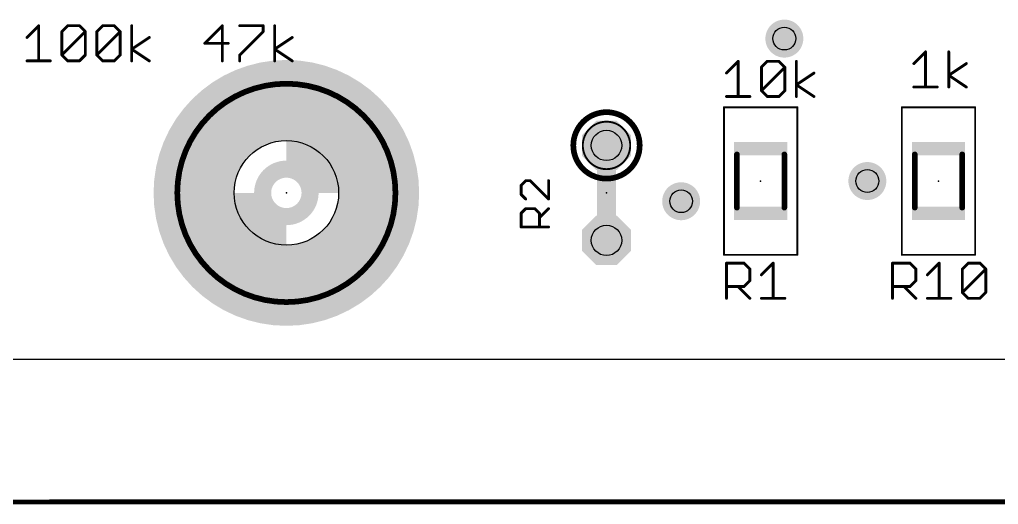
# Model space of a CAD drawing. Extents: x -7 to 105, y 1 to 61.
# Drawn here: x 8.73 to 34.94, y 2.46 to 15.43 of the extents above; entities that cross this region are included whole.
import ezdxf

# ---------------------------------------------------------------- set-up
doc = ezdxf.new("R2010")
doc.units = 0
for name, color, linetype in [('17', 110, 'CONTINUOUS'), ('18', 110, 'CONTINUOUS'), ('20', 53, 'CONTINUOUS'), ('21', 253, 'CONTINUOUS'), ('23', 53, 'CONTINUOUS'), ('25', 253, 'CONTINUOUS'), ('27', 253, 'CONTINUOUS'), ('39', 12, 'CONTINUOUS'), ('40', 132, 'CONTINUOUS'), ('41', 12, 'CONTINUOUS'), ('42', 132, 'CONTINUOUS'), ('44', 253, 'CONTINUOUS'), ('47', 253, 'CONTINUOUS'), ('51', 253, 'CONTINUOUS')]:
    doc.layers.add(name, color=color, linetype=linetype)

# ---------------------------------------------------------------- blocks, each defined once
blk = doc.blocks.new('RECT')
blk.add_solid([(-0.5, -0.5), (0.5, -0.5), (-0.5, 0.5), (0.5, 0.5)])
blk = doc.blocks.new('OCTAGONP')
at = {"const_width": 0.5}
blk.add_lwpolyline([(-0.25, -0.1036), (-0.25, 0.1036), (-0.1036, 0.25), (0.1036, 0.25), (0.25, 0.1036), (0.25, -0.1036), (0.1036, -0.25), (-0.1036, -0.25), (-0.25, -0.1036), (-0.25, 0.1036)], dxfattribs=at)
blk = doc.blocks.new('ROUNDV')
at = {"const_width": 0.5}
blk.add_lwpolyline([(0, -0.25, 1), (0, 0.25, 1), (0, -0.25)], format="xyb", dxfattribs=at)

msp = doc.modelspace()

# ---------------------------------------------------------------- linework, layer by layer
at = {"layer": '20'}
msp.add_line((104.755, 6.3375), (0, 6.3375), dxfattribs=at)
msp.add_circle((15.875, 10.795), 1.4, dxfattribs=at)
at = {"layer": '21'}
for points, const_width in [([(15.875, 7.874, 1), (15.875, 13.716, 1), (15.875, 7.874)], 0.1524), ([(15.875, 9.295, 1), (15.875, 12.295, 1), (15.875, 9.295)], 0.2032), ([(24.5745, 10.922, 1), (24.3205, 10.922)], 0.254), ([(24.3205, 10.668, 1), (24.5745, 10.668)], 0.254)]:
    msp.add_lwpolyline(points, format="xyb", dxfattribs=dict(at, const_width=const_width))
at = {"layer": '21', "const_width": 0.508}
msp.add_lwpolyline([(24.4475, 10.922), (24.4475, 10.668)], dxfattribs=at)
at = {"layer": '23'}
for p in [(28.575, 11.1125), (33.3375, 11.1125), (15.875, 10.795), (24.4475, 10.795)]:
    msp.add_point(p, dxfattribs=at)
at = {"layer": '25', "const_width": 0.0381}
for points in [[(22.1799, 10.9994, 1), (22.1418, 10.9994)], [(22.1474, 11.0129, 1), (22.1743, 10.9859)], [(22.2837, 11.1413, 1), (22.2837, 11.1032)], [(22.2972, 11.1088, 1), (22.2703, 11.1357)], [(22.4201, 11.1357, 1), (22.3931, 11.1088)], [(22.4066, 11.1032, 1), (22.4066, 11.1413)], [(22.9171, 11.1223, 1), (22.879, 11.1223)], [(22.1418, 10.7537, 1), (22.1799, 10.7537)], [(22.1743, 10.7671, 1), (22.1474, 10.7402)], [(22.2703, 10.6173, 1), (22.2972, 10.6443)], [(22.879, 10.6308, 1), (22.9171, 10.6308)], [(22.8846, 10.6173, 1), (22.9116, 10.6443)], [(22.1799, 10.251, 1), (22.1418, 10.251)], [(22.1474, 10.2645, 1), (22.1743, 10.2375)], [(22.2837, 10.3929, 1), (22.2837, 10.3548)], [(22.2972, 10.3604, 1), (22.2703, 10.3873)], [(22.543, 10.3873, 1), (22.516, 10.3604)], [(22.5295, 10.3548, 1), (22.5295, 10.3929)], [(22.6714, 10.251, 1), (22.6333, 10.251)], [(22.6389, 10.2375, 1), (22.6658, 10.2645)], [(22.9116, 10.3604, 1), (22.8846, 10.3873)], [(22.6389, 10.1416, 1), (22.6658, 10.1146)], [(22.1418, 9.8824, 1), (22.1799, 9.8824)], [(22.1609, 9.9014, 1), (22.1609, 9.8633)], [(22.6333, 9.8824, 1), (22.6714, 9.8824)], [(22.8981, 9.8633, 1), (22.8981, 9.9014)], [(27.6606, 8.9353, 1), (27.6606, 8.8972)], [(27.6797, 8.9162, 1), (27.6416, 8.9162)], [(28.1444, 8.9297, 1), (28.1174, 8.9027)], [(28.1309, 8.8972, 1), (28.1309, 8.9353)], [(28.9287, 8.9162, 1), (28.8906, 8.9162)], [(28.9231, 8.9027, 1), (28.8962, 8.9297)], [(32.1247, 8.9162, 1), (32.0866, 8.9162)], [(32.1056, 8.9353, 1), (32.1056, 8.8972)], [(32.5894, 8.9297, 1), (32.5624, 8.9027)], [(32.5759, 8.8972, 1), (32.5759, 8.9353)], [(33.3737, 8.9162, 1), (33.3356, 8.9162)], [(33.3681, 8.9027, 1), (33.3412, 8.9297)], [(34.1334, 8.9353, 1), (34.1334, 8.8972)], [(34.1469, 8.9027, 1), (34.1199, 8.9297)], [(34.4604, 8.9297, 1), (34.4335, 8.9027)], [(34.4469, 8.8972, 1), (34.4469, 8.9353)], [(28.3067, 8.7594, 1), (28.2686, 8.7594)], [(28.2742, 8.746, 1), (28.3011, 8.7729)], [(32.7517, 8.7594, 1), (32.7136, 8.7594)], [(32.7192, 8.746, 1), (32.7461, 8.7729)], [(33.9957, 8.7594, 1), (33.9576, 8.7594)], [(33.9632, 8.7729, 1), (33.9901, 8.746)], [(34.6228, 8.7594, 1), (34.5847, 8.7594)], [(34.6172, 8.746, 1), (34.5902, 8.7729)], [(34.5902, 8.746, 1), (34.6172, 8.7729)], [(28.2686, 8.4459, 1), (28.3067, 8.4459)], [(28.3011, 8.4324, 1), (28.2742, 8.4594)], [(28.5826, 8.6161, 1), (28.6096, 8.5892)], [(32.7136, 8.4459, 1), (32.7517, 8.4459)], [(32.7461, 8.4324, 1), (32.7192, 8.4594)], [(33.0276, 8.6161, 1), (33.0546, 8.5892)], [(27.6606, 8.3082, 1), (27.6606, 8.2701)], [(27.9876, 8.3026, 1), (27.9607, 8.2757)], [(28.1174, 8.3026, 1), (28.1444, 8.2757)], [(28.1309, 8.2701, 1), (28.1309, 8.3082)], [(32.1056, 8.3082, 1), (32.1056, 8.2701)], [(32.4326, 8.3026, 1), (32.4057, 8.2757)], [(32.5624, 8.3026, 1), (32.5894, 8.2757)], [(32.5759, 8.2701, 1), (32.5759, 8.3082)], [(33.9576, 8.1324, 1), (33.9957, 8.1324)], [(33.9901, 8.1458, 1), (33.9632, 8.1189)], [(33.9632, 8.1458, 1), (33.9901, 8.1189)], [(34.5847, 8.1324, 1), (34.6228, 8.1324)], [(34.6172, 8.1189, 1), (34.5902, 8.1458)], [(27.6416, 7.9756, 1), (27.6797, 7.9756)], [(28.2742, 7.9621, 1), (28.3011, 7.9891)], [(28.5961, 7.9947, 1), (28.5961, 7.9566)], [(28.8906, 7.9756, 1), (28.9287, 7.9756)], [(29.2232, 7.9566, 1), (29.2232, 7.9947)], [(32.0866, 7.9756, 1), (32.1247, 7.9756)], [(32.7192, 7.9621, 1), (32.7461, 7.9891)], [(33.0411, 7.9947, 1), (33.0411, 7.9566)], [(33.3356, 7.9756, 1), (33.3737, 7.9756)], [(33.6682, 7.9566, 1), (33.6682, 7.9947)], [(34.1334, 7.9947, 1), (34.1334, 7.9566)], [(34.1199, 7.9621, 1), (34.1469, 7.9891)], [(34.4335, 7.9891, 1), (34.4604, 7.9621)], [(34.4469, 7.9566, 1), (34.4469, 7.9947)]]:
    msp.add_lwpolyline(points, format="xyb", dxfattribs=at)
at = {"layer": '25', "const_width": 0.0762}
for points in [[(22.2837, 11.1223), (22.1609, 10.9994)], [(22.1609, 10.9994), (22.1609, 10.7537)], [(22.4066, 11.1223), (22.2837, 11.1223)], [(22.8981, 10.6308), (22.4066, 11.1223)], [(22.8981, 11.1223), (22.8981, 10.6308)], [(22.1609, 10.7537), (22.2837, 10.6308)], [(22.1609, 10.251), (22.2837, 10.3739)], [(22.1609, 9.8824), (22.1609, 10.251)], [(22.2837, 10.3739), (22.5295, 10.3739)], [(22.5295, 10.3739), (22.6524, 10.251)], [(22.6524, 10.1281), (22.8981, 10.3739)], [(22.6524, 10.251), (22.6524, 9.8824)], [(22.8981, 9.8824), (22.1609, 9.8824)], [(27.6606, 7.9756), (27.6606, 8.9162)], [(27.6606, 8.9162), (28.1309, 8.9162)], [(28.1309, 8.9162), (28.2877, 8.7594)], [(28.5961, 8.6027), (28.9097, 8.9162)], [(28.9097, 8.9162), (28.9097, 7.9756)], [(32.1056, 7.9756), (32.1056, 8.9162)], [(32.1056, 8.9162), (32.5759, 8.9162)], [(32.5759, 8.9162), (32.7327, 8.7594)], [(33.0411, 8.6027), (33.3547, 8.9162)], [(33.3547, 8.9162), (33.3547, 7.9756)], [(33.9766, 8.7594), (34.1334, 8.9162)], [(34.1334, 8.9162), (34.4469, 8.9162)], [(34.4469, 8.9162), (34.6037, 8.7594)], [(28.2877, 8.7594), (28.2877, 8.4459)], [(32.7327, 8.7594), (32.7327, 8.4459)], [(33.9766, 8.1324), (33.9766, 8.7594)], [(33.9766, 8.1324), (34.6037, 8.7594)], [(34.6037, 8.7594), (34.6037, 8.1324)], [(28.2877, 8.4459), (28.1309, 8.2891)], [(32.7327, 8.4459), (32.5759, 8.2891)], [(28.1309, 8.2891), (27.6606, 8.2891)], [(27.9741, 8.2891), (28.2877, 7.9756)], [(32.5759, 8.2891), (32.1056, 8.2891)], [(32.4191, 8.2891), (32.7327, 7.9756)], [(34.1334, 7.9756), (33.9766, 8.1324)], [(34.6037, 8.1324), (34.4469, 7.9756)], [(28.5961, 7.9756), (29.2232, 7.9756)], [(33.0411, 7.9756), (33.6682, 7.9756)], [(34.4469, 7.9756), (34.1334, 7.9756)]]:
    msp.add_lwpolyline(points, dxfattribs=at)
at = {"layer": '27', "const_width": 0.0762}
for points in [[(8.9281, 14.9527), (9.2416, 15.2662)], [(9.2416, 15.2662), (9.2416, 14.3256)], [(9.8636, 15.1094), (10.0204, 15.2662)], [(10.0204, 15.2662), (10.3339, 15.2662)], [(10.3339, 15.2662), (10.4907, 15.1094)], [(10.7991, 15.1094), (10.9559, 15.2662)], [(10.9559, 15.2662), (11.2694, 15.2662)], [(11.2694, 15.2662), (11.4262, 15.1094)], [(11.7347, 14.3256), (11.7347, 15.2662)], [(14.1609, 15.2662), (13.6906, 14.7959)], [(14.1609, 14.3256), (14.1609, 15.2662)], [(14.6261, 15.2662), (15.2532, 15.2662)], [(15.2532, 15.2662), (15.2532, 15.1094)], [(15.5616, 14.3256), (15.5616, 15.2662)], [(9.8636, 14.4824), (9.8636, 15.1094)], [(9.8636, 14.4824), (10.4907, 15.1094)], [(10.4907, 15.1094), (10.4907, 14.4824)], [(10.7991, 14.4824), (10.7991, 15.1094)], [(10.7991, 14.4824), (11.4262, 15.1094)], [(11.4262, 15.1094), (11.4262, 14.4824)], [(11.7347, 14.6391), (12.205, 14.9527)], [(15.2532, 15.1094), (14.6261, 14.4824)], [(15.5616, 14.6391), (16.0319, 14.9527)], [(13.6906, 14.7959), (14.3177, 14.7959)], [(10.0204, 14.3256), (9.8636, 14.4824)], [(10.4907, 14.4824), (10.3339, 14.3256)], [(10.9559, 14.3256), (10.7991, 14.4824)], [(11.4262, 14.4824), (11.2694, 14.3256)], [(12.205, 14.3256), (11.7347, 14.6391)], [(14.6261, 14.4824), (14.6261, 14.3256)], [(16.0319, 14.3256), (15.5616, 14.6391)], [(32.6771, 14.2542), (32.9906, 14.5677)], [(32.9906, 14.5677), (32.9906, 13.6271)], [(33.6126, 13.6271), (33.6126, 14.5677)], [(8.9281, 14.3256), (9.5552, 14.3256)], [(10.3339, 14.3256), (10.0204, 14.3256)], [(11.2694, 14.3256), (10.9559, 14.3256)], [(27.6606, 14.0002), (27.9741, 14.3137)], [(27.9741, 14.3137), (27.9741, 13.3731)], [(28.5961, 14.1569), (28.7529, 14.3137)], [(28.5961, 13.5299), (28.5961, 14.1569)], [(28.5961, 13.5299), (29.2232, 14.1569)], [(28.7529, 14.3137), (29.0664, 14.3137)], [(29.0664, 14.3137), (29.2232, 14.1569)], [(29.2232, 14.1569), (29.2232, 13.5299)], [(29.5316, 13.3731), (29.5316, 14.3137)], [(33.6126, 13.9406), (34.0829, 14.2542)], [(29.5316, 13.6866), (30.0019, 14.0002)], [(34.0829, 13.6271), (33.6126, 13.9406)], [(30.0019, 13.3731), (29.5316, 13.6866)], [(32.6771, 13.6271), (33.3042, 13.6271)], [(27.6606, 13.3731), (28.2877, 13.3731)], [(28.7529, 13.3731), (28.5961, 13.5299)], [(29.0664, 13.3731), (28.7529, 13.3731)], [(29.2232, 13.5299), (29.0664, 13.3731)]]:
    msp.add_lwpolyline(points, dxfattribs=at)
at = {"layer": '27', "const_width": 0.0381}
for points in [[(9.2607, 15.2662, 1), (9.2226, 15.2662)], [(9.2551, 15.2527, 1), (9.2282, 15.2797)], [(10.0204, 15.2853, 1), (10.0204, 15.2472)], [(10.0339, 15.2527, 1), (10.0069, 15.2797)], [(10.3474, 15.2797, 1), (10.3204, 15.2527)], [(10.3339, 15.2472, 1), (10.3339, 15.2853)], [(10.9559, 15.2853, 1), (10.9559, 15.2472)], [(10.9694, 15.2527, 1), (10.9424, 15.2797)], [(11.2829, 15.2797, 1), (11.256, 15.2527)], [(11.2694, 15.2472, 1), (11.2694, 15.2853)], [(11.7537, 15.2662, 1), (11.7156, 15.2662)], [(14.1799, 15.2662, 1), (14.1418, 15.2662)], [(14.1744, 15.2527, 1), (14.1474, 15.2797)], [(14.6261, 15.2853, 1), (14.6261, 15.2472)], [(15.2722, 15.2662, 1), (15.2341, 15.2662)], [(15.2532, 15.2472, 1), (15.2532, 15.2853)], [(15.5807, 15.2662, 1), (15.5426, 15.2662)], [(8.9146, 14.9661, 1), (8.9416, 14.9392)], [(9.8827, 15.1094, 1), (9.8446, 15.1094)], [(9.8501, 15.1229, 1), (9.8771, 15.096)], [(10.5097, 15.1094, 1), (10.4716, 15.1094)], [(10.5042, 15.096, 1), (10.4772, 15.1229)], [(10.4772, 15.096, 1), (10.5042, 15.1229)], [(10.8182, 15.1094, 1), (10.7801, 15.1094)], [(10.7857, 15.1229, 1), (10.8126, 15.096)], [(11.4453, 15.1094, 1), (11.4072, 15.1094)], [(11.4397, 15.096, 1), (11.4127, 15.1229)], [(11.4127, 15.096, 1), (11.4397, 15.1229)], [(12.2155, 14.9368, 1), (12.1944, 14.9685)], [(15.2341, 15.1094, 1), (15.2722, 15.1094)], [(15.2667, 15.096, 1), (15.2397, 15.1229)], [(16.0425, 14.9368, 1), (16.0214, 14.9685)], [(13.6906, 14.815, 1), (13.6906, 14.7769)], [(13.6771, 14.8094, 1), (13.7041, 14.7824)], [(14.3177, 14.7769, 1), (14.3177, 14.815)], [(9.8771, 14.4958, 1), (9.8501, 14.4689)], [(9.8501, 14.4958, 1), (9.8771, 14.4689)], [(9.8446, 14.4824, 1), (9.8827, 14.4824)], [(10.4716, 14.4824, 1), (10.5097, 14.4824)], [(10.5042, 14.4689, 1), (10.4772, 14.4958)], [(10.7801, 14.4824, 1), (10.8182, 14.4824)], [(10.8126, 14.4958, 1), (10.7857, 14.4689)], [(10.7857, 14.4958, 1), (10.8126, 14.4689)], [(11.4072, 14.4824, 1), (11.4453, 14.4824)], [(11.4397, 14.4689, 1), (11.4127, 14.4958)], [(11.7452, 14.655, 1), (11.7241, 14.6233)], [(11.7241, 14.655, 1), (11.7452, 14.6233)], [(14.6126, 14.4958, 1), (14.6396, 14.4689)], [(14.6452, 14.4824, 1), (14.6071, 14.4824)], [(15.5722, 14.655, 1), (15.5511, 14.6233)], [(15.5511, 14.655, 1), (15.5722, 14.6233)], [(33.0097, 14.5677, 1), (32.9716, 14.5677)], [(33.0041, 14.5542, 1), (32.9772, 14.5812)], [(33.6317, 14.5677, 1), (33.5936, 14.5677)], [(8.9281, 14.3447, 1), (8.9281, 14.3066)], [(9.2226, 14.3256, 1), (9.2607, 14.3256)], [(9.5552, 14.3066, 1), (9.5552, 14.3447)], [(10.0204, 14.3447, 1), (10.0204, 14.3066)], [(10.0069, 14.3121, 1), (10.0339, 14.3391)], [(10.3204, 14.3391, 1), (10.3474, 14.3121)], [(10.3339, 14.3066, 1), (10.3339, 14.3447)], [(10.9559, 14.3447, 1), (10.9559, 14.3066)], [(10.9424, 14.3121, 1), (10.9694, 14.3391)], [(11.256, 14.3391, 1), (11.2829, 14.3121)], [(11.2694, 14.3066, 1), (11.2694, 14.3447)], [(11.7156, 14.3256, 1), (11.7537, 14.3256)], [(12.1944, 14.3097, 1), (12.2155, 14.3415)], [(14.1418, 14.3256, 1), (14.1799, 14.3256)], [(14.6071, 14.3256, 1), (14.6452, 14.3256)], [(15.5426, 14.3256, 1), (15.5807, 14.3256)], [(16.0214, 14.3097, 1), (16.0425, 14.3415)], [(27.9932, 14.3137, 1), (27.9551, 14.3137)], [(27.9876, 14.3002, 1), (27.9607, 14.3272)], [(28.5826, 14.1704, 1), (28.6096, 14.1435)], [(28.6152, 14.1569, 1), (28.5771, 14.1569)], [(28.7529, 14.3328, 1), (28.7529, 14.2947)], [(28.7664, 14.3002, 1), (28.7394, 14.3272)], [(29.0799, 14.3272, 1), (29.0529, 14.3002)], [(29.0664, 14.2947, 1), (29.0664, 14.3328)], [(29.2422, 14.1569, 1), (29.2041, 14.1569)], [(29.2367, 14.1435, 1), (29.2097, 14.1704)], [(29.2097, 14.1435, 1), (29.2367, 14.1704)], [(29.5507, 14.3137, 1), (29.5126, 14.3137)], [(32.6636, 14.2676, 1), (32.6906, 14.2407)], [(34.0935, 14.2383, 1), (34.0724, 14.27)], [(27.6471, 14.0136, 1), (27.6741, 13.9867)], [(30.0125, 13.9843, 1), (29.9914, 14.016)], [(33.6232, 13.9565, 1), (33.6021, 13.9248)], [(33.6021, 13.9565, 1), (33.6232, 13.9248)], [(29.5422, 13.7025, 1), (29.5211, 13.6708)], [(29.5211, 13.7025, 1), (29.5422, 13.6708)], [(32.6771, 13.6462, 1), (32.6771, 13.6081)], [(32.9716, 13.6271, 1), (33.0097, 13.6271)], [(33.3042, 13.6081, 1), (33.3042, 13.6462)], [(33.5936, 13.6271, 1), (33.6317, 13.6271)], [(34.0724, 13.6112, 1), (34.0935, 13.643)], [(27.6606, 13.3922, 1), (27.6606, 13.3541)], [(27.9551, 13.3731, 1), (27.9932, 13.3731)], [(28.2877, 13.3541, 1), (28.2877, 13.3922)], [(28.6096, 13.5433, 1), (28.5826, 13.5164)], [(28.5826, 13.5433, 1), (28.6096, 13.5164)], [(28.5771, 13.5299, 1), (28.6152, 13.5299)], [(28.7529, 13.3922, 1), (28.7529, 13.3541)], [(28.7394, 13.3596, 1), (28.7664, 13.3866)], [(29.0529, 13.3866, 1), (29.0799, 13.3596)], [(29.0664, 13.3541, 1), (29.0664, 13.3922)], [(29.2041, 13.5299, 1), (29.2422, 13.5299)], [(29.2367, 13.5164, 1), (29.2097, 13.5433)], [(29.5126, 13.3731, 1), (29.5507, 13.3731)], [(29.9914, 13.3572, 1), (30.0125, 13.389)]]:
    msp.add_lwpolyline(points, format="xyb", dxfattribs=at)
at = {"layer": '39'}
for points, const_width in [([(15.875, 8.255, 1), (15.875, 13.335, 1), (15.875, 8.255)], 2.032), ([(27.6047, 13.0855, 1), (27.5793, 13.0855)], 0.0254), ([(27.592, 13.0982, 1), (27.592, 13.0728)], 0.0254), ([(29.5707, 13.0855, 1), (29.5453, 13.0855)], 0.0254), ([(29.558, 13.0728, 1), (29.558, 13.0982)], 0.0254), ([(32.3672, 13.0855, 1), (32.3418, 13.0855)], 0.0254), ([(32.3545, 13.0982, 1), (32.3545, 13.0728)], 0.0254), ([(34.3332, 13.0855, 1), (34.3078, 13.0855)], 0.0254), ([(34.3205, 13.0728, 1), (34.3205, 13.0982)], 0.0254), ([(27.592, 9.1522, 1), (27.592, 9.1268)], 0.0254), ([(27.5793, 9.1395, 1), (27.6047, 9.1395)], 0.0254), ([(29.5453, 9.1395, 1), (29.5707, 9.1395)], 0.0254), ([(29.558, 9.1268, 1), (29.558, 9.1522)], 0.0254), ([(32.3545, 9.1522, 1), (32.3545, 9.1268)], 0.0254), ([(32.3418, 9.1395, 1), (32.3672, 9.1395)], 0.0254), ([(34.3078, 9.1395, 1), (34.3332, 9.1395)], 0.0254), ([(34.3205, 9.1268, 1), (34.3205, 9.1522)], 0.0254)]:
    msp.add_lwpolyline(points, format="xyb", dxfattribs=dict(at, const_width=const_width))
at = {"layer": '39', "const_width": 0.0508}
for points in [[(27.592, 9.1395), (27.592, 13.0855)], [(27.592, 13.0855), (29.558, 13.0855)], [(29.558, 13.0855), (29.558, 9.1395)], [(32.3545, 9.1395), (32.3545, 13.0855)], [(32.3545, 13.0855), (34.3205, 13.0855)], [(34.3205, 13.0855), (34.3205, 9.1395)], [(29.558, 9.1395), (27.592, 9.1395)], [(34.3205, 9.1395), (32.3545, 9.1395)]]:
    msp.add_lwpolyline(points, dxfattribs=at)
at = {"layer": '40', "const_width": 2.032}
msp.add_lwpolyline([(15.875, 8.255, 1), (15.875, 13.335, 1), (15.875, 8.255)], format="xyb", dxfattribs=at)
at = {"layer": '41', "const_width": 2.032}
msp.add_lwpolyline([(15.875, 8.255, 1), (15.875, 13.335, 1), (15.875, 8.255)], format="xyb", dxfattribs=at)
at = {"layer": '42', "const_width": 2.032}
msp.add_lwpolyline([(15.875, 8.255, 1), (15.875, 13.335, 1), (15.875, 8.255)], format="xyb", dxfattribs=at)
at = {"layer": '44'}
for centre, radius in [((29.21, 14.9225), 0.3048), ((24.4475, 12.065), 0.4064), ((31.4325, 11.1125), 0.3048), ((26.4468, 10.5718), 0.3048), ((24.4475, 9.525), 0.4064)]:
    msp.add_circle(centre, radius, dxfattribs=at)
at = {"layer": '47', "const_width": 0.13}
msp.add_lwpolyline([(0.0655, 2.5275), (104.6905, 2.54)], dxfattribs=at)
at = {"layer": '51'}
for points, const_width in [([(17.653, 10.795, 0.4142), (15.875, 12.573)], 2.286), ([(24.4475, 11.176, 1), (24.4475, 12.954, 1), (24.4475, 11.176)], 0.1524), ([(24.4475, 11.43, 1), (24.4475, 12.7, 1), (24.4475, 11.43)], 0.0508), ([(24.5745, 12.065, 1), (24.3205, 12.065)], 0.254), ([(14.097, 10.795, 0.4142), (15.875, 9.017)], 2.286), ([(27.9781, 11.8237, 1), (27.9019, 11.8237)], 0.0762), ([(29.2481, 11.8237, 1), (29.1719, 11.8237)], 0.0762), ([(32.7406, 11.8237, 1), (32.6644, 11.8237)], 0.0762), ([(34.0106, 11.8237, 1), (33.9344, 11.8237)], 0.0762), ([(15.875, 10.16, 1), (15.875, 11.43, 1), (15.875, 10.16)], 0.4572), ([(27.9019, 10.4013, 1), (27.9781, 10.4013)], 0.0762), ([(29.1719, 10.4013, 1), (29.2481, 10.4013)], 0.0762), ([(32.6644, 10.4013, 1), (32.7406, 10.4013)], 0.0762), ([(33.9344, 10.4013, 1), (34.0106, 10.4013)], 0.0762), ([(24.3205, 9.525, 1), (24.5745, 9.525)], 0.254)]:
    msp.add_lwpolyline(points, format="xyb", dxfattribs=dict(at, const_width=const_width))
for points, const_width in [([(24.4475, 12.065), (24.4475, 9.525)], 0.508), ([(27.94, 11.8237), (27.94, 10.4013)], 0.1524), ([(29.21, 11.8237), (29.21, 10.4013)], 0.1524), ([(32.7025, 11.8237), (32.7025, 10.4013)], 0.1524), ([(33.9725, 11.8237), (33.9725, 10.4013)], 0.1524)]:
    msp.add_lwpolyline(points, dxfattribs=dict(at, const_width=const_width))

# ---------------------------------------------------------------- block references
at = {"layer": '17', "xscale": 1.3208, "yscale": 1.3208, "rotation": 270}
for p in [(24.4475, 12.065), (24.4475, 12.065), (24.4475, 9.525), (24.4475, 9.525)]:
    msp.add_blockref('OCTAGONP', p, dxfattribs=at)
at = {"layer": '18', "xscale": 1.016, "yscale": 1.016}
for p in [(29.21, 14.9225), (29.21, 14.9225), (31.4325, 11.1125), (31.4325, 11.1125), (26.4468, 10.5718), (26.4468, 10.5718)]:
    msp.add_blockref('ROUNDV', p, dxfattribs=at)
at = {"layer": '51', "xscale": 0.3556, "yscale": 1.4224, "rotation": 90}
for p in [(28.575, 11.9761), (33.3375, 11.9761), (28.575, 10.2489), (33.3375, 10.2489)]:
    msp.add_blockref('RECT', p, dxfattribs=at)

doc.saveas('drawing.dxf')
